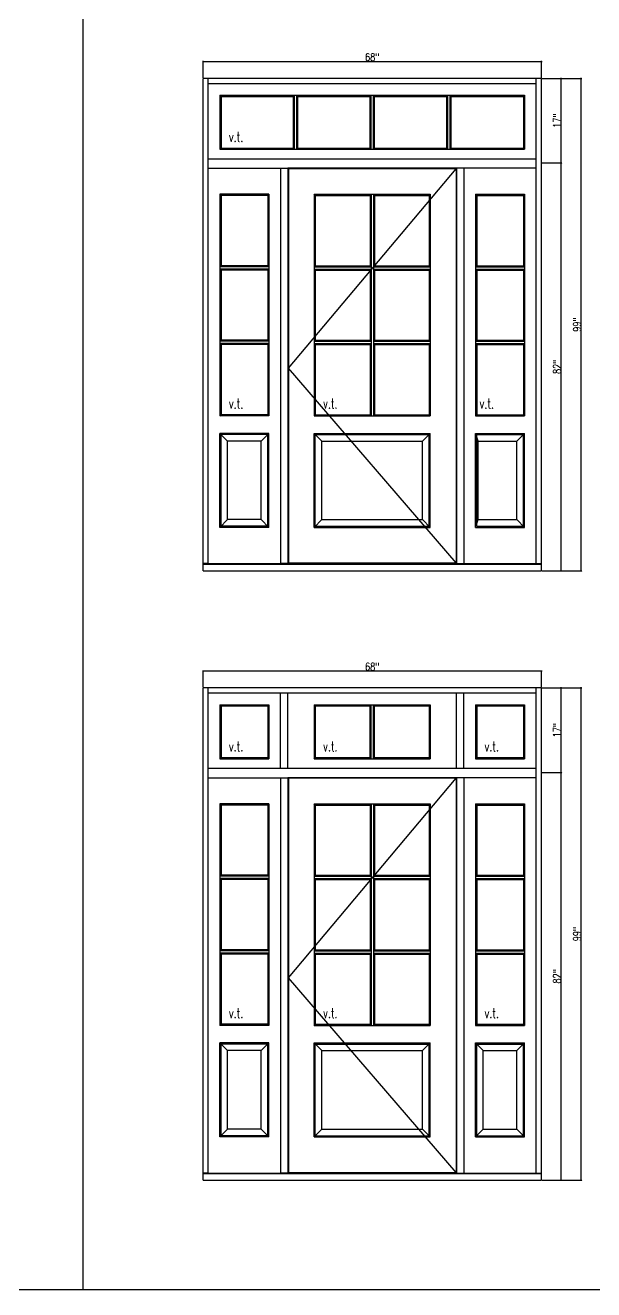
# Model space of a CAD drawing. Header units: inches. Extents: x 1985 to 11287, y 379 to 4336.
# Drawn here: x 7979.1 to 8093.3, y 3811.8 to 4066.1 of the extents above; entities that cross this region are included whole.
import ezdxf

# ---------------------------------------------------------------- set-up
doc = ezdxf.new("R2010")
doc.units = ezdxf.units.IN
doc.header["$MEASUREMENT"] = 0
doc.layers.get('0').update_dxf_attribs({"linetype": 'CONTINUOUS'})
doc.layers.get('Defpoints').update_dxf_attribs({"linetype": 'CONTINUOUS'})
for name, color, linetype in [('COTE1-1 99', 7, 'CONTINUOUS'), ('elevation 99', 7, 'CONTINUOUS'), ('opening side 99', 1, 'CONTINUOUS'), ('separation 99', 3, 'CONTINUOUS')]:
    doc.layers.add(name, color=color, linetype=linetype)
doc.styles.get("Standard").update_dxf_attribs({"font": 'txt.shx', "width": 0.8})
doc.dimstyles.new('Elevation', dxfattribs={"dimscale": 2, "dimtxt": 0.75, "dimasz": 0.0625, "dimexe": 0.0625, "dimexo": 0.0625, "dimgap": 0.0625, "dimtad": 1, "dimdec": 5, "dimzin": 0, "dimdsep": 46, "dimlunit": 5, "dimtxsty": 'Standard', "dimblk1": 'OBLIQUE', "dimblk2": 'OBLIQUE', "dimsah": 1, "dimcen": 2, "dimdle": 0.0625, "dimclrd": 1, "dimclre": 1, "dimadec": 1, "dimazin": 0, "dimtfac": 0.375, "dimtdec": 5, "dimtmove": 0, "dimatfit": 3, "dimldrblk": 'OBLIQUE', "dimfxl": 1, "dimfrac": 2, "dimtolj": 1, "dimtzin": 0, "dimarcsym": 0})

# ---------------------------------------------------------------- blocks, each defined once
blk = doc.blocks.new('_OBLIQUE')
at = {"color": 0, "linetype": 'ByBlock'}
blk.add_line((-0.5, -0.5), (0.5, 0.5), dxfattribs=at)
blk = doc.blocks.new('*D428')
at = {"layer": 'COTE1-1 99', "color": 1, "lineweight": -2, "transparency": 16777216}
for p, q in [((8014.64, 4058.8), (8082.89, 4058.8)), ((8014.77, 4055.52), (8014.77, 4058.92)), ((8082.77, 4055.52), (8082.77, 4058.92))]:
    blk.add_line(p, q, dxfattribs=at)
at = {"layer": 'Defpoints', "color": 0, "transparency": 16777216}
for p in [(8082.77, 4058.8), (8014.77, 4055.39), (8082.77, 4055.39)]:
    blk.add_point(p, dxfattribs=at)
at = {"layer": 'COTE1-1 99', "color": 1, "lineweight": -2, "transparency": 16777216, "xscale": 0.125, "yscale": 0.125, "zscale": 0.125, "rotation": 180}
blk.add_blockref('_OBLIQUE', (8014.77, 4058.8), dxfattribs=at)
at = {"layer": 'COTE1-1 99', "color": 1, "lineweight": -2, "transparency": 16777216, "xscale": 0.125, "yscale": 0.125, "zscale": 0.125}
blk.add_blockref('_OBLIQUE', (8082.77, 4058.8), dxfattribs=at)
at = {"layer": 'COTE1-1 99', "color": 0, "transparency": 16777216, "insert": (8048.77, 4059.67), "char_height": 1.5, "attachment_point": 5}
blk.add_mtext('\\A1;68"', dxfattribs=at)
blk = doc.blocks.new('*D429')
at = {"layer": 'COTE1-1 99', "color": 1, "lineweight": -2, "transparency": 16777216}
for p, q in [((8082.89, 4055.39), (8086.9, 4055.39)), ((8086.77, 4038.27), (8086.77, 4055.52)), ((8082.89, 4038.39), (8086.9, 4038.39))]:
    blk.add_line(p, q, dxfattribs=at)
at = {"layer": 'Defpoints', "color": 0, "transparency": 16777216}
for p in [(8082.77, 4055.39), (8086.77, 4055.39), (8082.77, 4038.39)]:
    blk.add_point(p, dxfattribs=at)
at = {"layer": 'COTE1-1 99', "color": 1, "lineweight": -2, "transparency": 16777216, "xscale": 0.125, "yscale": 0.125, "zscale": 0.125}
for p, rotation in [((8086.77, 4055.39), 90), ((8086.77, 4038.39), 270)]:
    blk.add_blockref('_OBLIQUE', p, dxfattribs=dict(at, rotation=rotation))
at = {"layer": 'COTE1-1 99', "color": 0, "transparency": 16777216, "insert": (8085.9, 4046.89), "char_height": 1.5, "attachment_point": 5, "rotation": 90}
blk.add_mtext('\\A1;17"', dxfattribs=at)
blk = doc.blocks.new('*D430')
at = {"layer": 'COTE1-1 99', "color": 1, "lineweight": -2, "transparency": 16777216}
for p, q in [((8082.89, 4038.39), (8086.9, 4038.39)), ((8086.77, 3956.27), (8086.77, 4038.52)), ((8082.89, 3956.39), (8086.9, 3956.39))]:
    blk.add_line(p, q, dxfattribs=at)
at = {"layer": 'Defpoints', "color": 0, "transparency": 16777216}
for p in [(8082.77, 4038.39), (8086.77, 4038.39), (8082.77, 3956.39)]:
    blk.add_point(p, dxfattribs=at)
at = {"layer": 'COTE1-1 99', "color": 1, "lineweight": -2, "transparency": 16777216, "xscale": 0.125, "yscale": 0.125, "zscale": 0.125}
for p, rotation in [((8086.77, 4038.39), 90), ((8086.77, 3956.39), 270)]:
    blk.add_blockref('_OBLIQUE', p, dxfattribs=dict(at, rotation=rotation))
at = {"layer": 'COTE1-1 99', "color": 0, "transparency": 16777216, "insert": (8085.9, 3997.39), "char_height": 1.5, "attachment_point": 5, "rotation": 90}
blk.add_mtext('\\A1;82"', dxfattribs=at)
blk = doc.blocks.new('*D431')
at = {"layer": 'COTE1-1 99', "color": 1, "lineweight": -2, "transparency": 16777216}
for p, q in [((8082.89, 4055.39), (8090.92, 4055.39)), ((8090.79, 3956.27), (8090.79, 4055.52)), ((8082.89, 3956.39), (8090.92, 3956.39))]:
    blk.add_line(p, q, dxfattribs=at)
at = {"layer": 'Defpoints', "color": 0, "transparency": 16777216}
for p in [(8082.77, 4055.39), (8090.79, 4055.39), (8082.77, 3956.39)]:
    blk.add_point(p, dxfattribs=at)
at = {"layer": 'COTE1-1 99', "color": 1, "lineweight": -2, "transparency": 16777216, "xscale": 0.125, "yscale": 0.125, "zscale": 0.125}
for p, rotation in [((8090.79, 4055.39), 90), ((8090.79, 3956.39), 270)]:
    blk.add_blockref('_OBLIQUE', p, dxfattribs=dict(at, rotation=rotation))
at = {"layer": 'COTE1-1 99', "color": 0, "transparency": 16777216, "insert": (8089.92, 4005.89), "char_height": 1.5, "attachment_point": 5, "rotation": 90}
blk.add_mtext('\\A1;99"', dxfattribs=at)
blk = doc.blocks.new('*D508')
at = {"layer": 'COTE1-1 99', "color": 1, "lineweight": -2, "transparency": 16777216}
for p, q in [((8014.64, 3936.23), (8082.89, 3936.23)), ((8014.77, 3932.95), (8014.77, 3936.35)), ((8082.77, 3932.95), (8082.77, 3936.35))]:
    blk.add_line(p, q, dxfattribs=at)
at = {"layer": 'Defpoints', "color": 0, "transparency": 16777216}
for p in [(8082.77, 3936.23), (8014.77, 3932.82), (8082.77, 3932.82)]:
    blk.add_point(p, dxfattribs=at)
at = {"layer": 'COTE1-1 99', "color": 1, "lineweight": -2, "transparency": 16777216, "xscale": 0.125, "yscale": 0.125, "zscale": 0.125, "rotation": 180}
blk.add_blockref('_OBLIQUE', (8014.77, 3936.23), dxfattribs=at)
at = {"layer": 'COTE1-1 99', "color": 1, "lineweight": -2, "transparency": 16777216, "xscale": 0.125, "yscale": 0.125, "zscale": 0.125}
blk.add_blockref('_OBLIQUE', (8082.77, 3936.23), dxfattribs=at)
at = {"layer": 'COTE1-1 99', "color": 0, "transparency": 16777216, "insert": (8048.77, 3937.1), "char_height": 1.5, "attachment_point": 5}
blk.add_mtext('\\A1;68"', dxfattribs=at)
blk = doc.blocks.new('*D509')
at = {"layer": 'COTE1-1 99', "color": 1, "lineweight": -2, "transparency": 16777216}
for p, q in [((8082.89, 3932.82), (8086.9, 3932.82)), ((8086.77, 3915.7), (8086.77, 3932.95)), ((8082.89, 3915.82), (8086.9, 3915.82))]:
    blk.add_line(p, q, dxfattribs=at)
at = {"layer": 'Defpoints', "color": 0, "transparency": 16777216}
for p in [(8082.77, 3932.82), (8086.77, 3932.82), (8082.77, 3915.82)]:
    blk.add_point(p, dxfattribs=at)
at = {"layer": 'COTE1-1 99', "color": 1, "lineweight": -2, "transparency": 16777216, "xscale": 0.125, "yscale": 0.125, "zscale": 0.125}
for p, rotation in [((8086.77, 3932.82), 90), ((8086.77, 3915.82), 270)]:
    blk.add_blockref('_OBLIQUE', p, dxfattribs=dict(at, rotation=rotation))
at = {"layer": 'COTE1-1 99', "color": 0, "transparency": 16777216, "insert": (8085.9, 3924.32), "char_height": 1.5, "attachment_point": 5, "rotation": 90}
blk.add_mtext('\\A1;17"', dxfattribs=at)
blk = doc.blocks.new('*D510')
at = {"layer": 'COTE1-1 99', "color": 1, "lineweight": -2, "transparency": 16777216}
for p, q in [((8082.89, 3915.82), (8086.9, 3915.82)), ((8086.77, 3833.7), (8086.77, 3915.95)), ((8082.89, 3833.82), (8086.9, 3833.82))]:
    blk.add_line(p, q, dxfattribs=at)
at = {"layer": 'Defpoints', "color": 0, "transparency": 16777216}
for p in [(8082.77, 3915.82), (8086.77, 3915.82), (8082.77, 3833.82)]:
    blk.add_point(p, dxfattribs=at)
at = {"layer": 'COTE1-1 99', "color": 1, "lineweight": -2, "transparency": 16777216, "xscale": 0.125, "yscale": 0.125, "zscale": 0.125}
for p, rotation in [((8086.77, 3915.82), 90), ((8086.77, 3833.82), 270)]:
    blk.add_blockref('_OBLIQUE', p, dxfattribs=dict(at, rotation=rotation))
at = {"layer": 'COTE1-1 99', "color": 0, "transparency": 16777216, "insert": (8085.9, 3874.82), "char_height": 1.5, "attachment_point": 5, "rotation": 90}
blk.add_mtext('\\A1;82"', dxfattribs=at)
blk = doc.blocks.new('*D511')
at = {"layer": 'COTE1-1 99', "color": 1, "lineweight": -2, "transparency": 16777216}
for p, q in [((8082.89, 3932.82), (8090.92, 3932.82)), ((8090.79, 3833.7), (8090.79, 3932.95)), ((8082.89, 3833.82), (8090.92, 3833.82))]:
    blk.add_line(p, q, dxfattribs=at)
at = {"layer": 'Defpoints', "color": 0, "transparency": 16777216}
for p in [(8082.77, 3932.82), (8090.79, 3932.82), (8082.77, 3833.82)]:
    blk.add_point(p, dxfattribs=at)
at = {"layer": 'COTE1-1 99', "color": 1, "lineweight": -2, "transparency": 16777216, "xscale": 0.125, "yscale": 0.125, "zscale": 0.125}
for p, rotation in [((8090.79, 3932.82), 90), ((8090.79, 3833.82), 270)]:
    blk.add_blockref('_OBLIQUE', p, dxfattribs=dict(at, rotation=rotation))
at = {"layer": 'COTE1-1 99', "color": 0, "transparency": 16777216, "insert": (8089.92, 3883.32), "char_height": 1.5, "attachment_point": 5, "rotation": 90}
blk.add_mtext('\\A1;99"', dxfattribs=at)

msp = doc.modelspace()

# ---------------------------------------------------------------- linework, layer by layer
at = {"layer": 'elevation 99'}
for p, q in [((8014.76899, 3956.391934), (8014.76899, 4055.391934)), ((8082.76899, 4055.391934), (8014.76899, 4055.391934)), ((8015.83149, 3957.851463), (8015.83149, 4055.391934)), ((8081.70649, 3957.851463), (8081.70649, 4055.391934)), ((8082.76899, 3956.391934), (8082.76899, 4055.391934)), ((8081.70649, 4054.329434), (8015.83149, 4054.329434)), ((8018.152877, 4052.007983), (8018.152877, 4041.150858)), ((8018.152877, 4052.007983), (8029.010103, 4052.007983)), ((8018.393949, 4051.766912), (8018.152877, 4052.007983)), ((8018.393949, 4051.766912), (8018.393949, 4041.391929)), ((8018.393949, 4051.766912), (8028.769032, 4051.766912)), ((8028.769032, 4051.766912), (8032.92524, 4051.766912)), ((8029.010103, 4052.007983), (8068.527877, 4052.007983)), ((8032.92524, 4051.766912), (8033.12944, 4052.007983)), ((8032.92524, 4041.391929), (8032.92524, 4051.766912)), ((8033.12944, 4041.150858), (8033.12944, 4052.007983)), ((8033.59604, 4041.150858), (8033.59604, 4052.007983)), ((8033.59604, 4052.007983), (8033.80024, 4051.766912)), ((8033.80024, 4041.391929), (8033.80024, 4051.766912)), ((8033.80024, 4051.766912), (8048.33149, 4051.766912)), ((8048.33149, 4051.766912), (8048.53569, 4052.007983)), ((8048.33149, 4041.391929), (8048.33149, 4051.766912)), ((8048.53569, 4041.150858), (8048.53569, 4052.007983)), ((8049.20649, 4051.766912), (8049.00229, 4052.007983)), ((8049.00229, 4041.150858), (8049.00229, 4052.007983)), ((8049.20649, 4051.766912), (8063.73774, 4051.766912)), ((8049.20649, 4041.391929), (8049.20649, 4051.766912)), ((8063.73774, 4051.766912), (8063.94194, 4052.007983)), ((8063.73774, 4041.391929), (8063.73774, 4051.766912)), ((8063.94194, 4041.150858), (8063.94194, 4052.007983)), ((8064.40854, 4041.150858), (8064.40854, 4052.007983)), ((8064.61274, 4051.766912), (8064.40854, 4052.007983)), ((8064.61274, 4041.391929), (8064.61274, 4051.766912)), ((8064.61274, 4051.766912), (8068.768949, 4051.766912)), ((8068.527877, 4052.007983), (8079.385103, 4052.007983)), ((8068.768949, 4051.766912), (8079.144032, 4051.766912)), ((8079.144032, 4051.766912), (8079.385103, 4052.007983)), ((8079.144032, 4051.766912), (8079.144032, 4041.391929)), ((8079.385103, 4052.007983), (8079.385103, 4041.150858)), ((8018.393949, 4041.391929), (8018.152877, 4041.150858)), ((8018.152877, 4041.150858), (8029.010103, 4041.150858)), ((8018.393949, 4041.391929), (8028.769032, 4041.391929)), ((8028.769032, 4041.391929), (8032.92524, 4041.391929)), ((8029.010103, 4041.150858), (8068.527877, 4041.150858)), ((8032.92524, 4041.391929), (8033.12944, 4041.150858)), ((8033.59604, 4041.150858), (8033.80024, 4041.391929)), ((8033.80024, 4041.391929), (8048.33149, 4041.391929)), ((8048.33149, 4041.391929), (8048.53569, 4041.150858)), ((8049.00229, 4041.150858), (8049.20649, 4041.391929)), ((8049.20649, 4041.391929), (8063.73774, 4041.391929)), ((8063.73774, 4041.391929), (8063.94194, 4041.150858)), ((8064.40854, 4041.150858), (8064.61274, 4041.391929)), ((8064.61274, 4041.391929), (8068.768949, 4041.391929)), ((8068.527877, 4041.150858), (8079.385103, 4041.150858)), ((8068.768949, 4041.391929), (8079.144032, 4041.391929)), ((8079.144032, 4041.391929), (8079.385103, 4041.150858)), ((8015.83149, 4039.226471), (8081.70649, 4039.226471)), ((8015.83149, 4037.329434), (8031.83149, 4037.329434)), ((8030.33149, 4037.329434), (8030.33149, 3957.851463)), ((8031.83149, 4037.329434), (8031.83149, 3957.851463)), ((8067.76899, 4037.329434), (8031.83149, 4037.329434)), ((8031.83149, 4037.329434), (8031.83149, 3957.851463)), ((8031.92519, 4037.235734), (8031.92519, 3957.982405)), ((8065.61279, 4037.235734), (8031.92519, 4037.235734)), ((8031.92519, 4037.235734), (8031.92519, 3957.982405)), ((8065.61279, 4037.235734), (8065.61279, 3957.982405)), ((8065.70649, 4037.329434), (8065.70649, 3957.851463)), ((8067.20649, 4037.329434), (8067.20649, 3957.851463)), ((8081.70649, 4037.329434), (8067.76899, 4037.329434)), ((8018.152877, 4032.097257), (8018.152877, 3987.530262)), ((8028.010103, 4032.097257), (8018.152877, 4032.097257)), ((8018.393949, 4031.829385), (8018.152877, 4032.097257)), ((8018.393949, 4031.829385), (8018.393949, 4017.725885)), ((8027.769032, 4031.829385), (8018.393949, 4031.829385)), ((8028.010103, 4032.097257), (8027.769032, 4031.829385)), ((8027.769032, 4031.829385), (8027.769032, 4017.725885)), ((8028.010103, 4032.097257), (8028.010103, 3987.530262)), ((8037.090404, 4032.097257), (8037.090404, 3987.530262)), ((8037.090404, 4032.097257), (8060.447577, 4032.097257)), ((8037.331475, 4031.829385), (8037.090404, 4032.097257)), ((8037.331475, 4031.829385), (8037.331475, 4017.725885)), ((8037.331475, 4031.829385), (8048.33149, 4031.829385)), ((8048.33149, 4031.829385), (8048.53569, 4032.097257)), ((8048.33149, 4031.829385), (8048.33149, 4017.725885)), ((8048.53569, 4032.097257), (8048.53569, 3987.530262)), ((8049.00229, 4032.097257), (8049.00229, 3987.530262)), ((8049.00229, 4032.097257), (8049.20649, 4031.829385)), ((8049.20649, 4031.829385), (8049.20649, 4017.725885)), ((8049.20649, 4031.829385), (8060.206505, 4031.829385)), ((8060.206505, 4031.829385), (8060.447577, 4032.097257)), ((8060.206505, 4031.829385), (8060.206505, 4017.725885)), ((8060.447577, 4032.097257), (8060.447577, 3987.530262)), ((8069.527877, 4032.097257), (8069.768949, 4031.829385)), ((8069.527877, 4032.097257), (8079.385103, 4032.097257)), ((8069.527877, 4032.097257), (8069.527877, 3987.530262)), ((8069.768949, 4031.829385), (8079.144032, 4031.829385)), ((8069.768949, 4031.829385), (8069.768949, 4017.725885)), ((8079.144032, 4031.829385), (8079.385103, 4032.097257)), ((8079.144032, 4031.829385), (8079.144032, 4017.725885)), ((8079.385103, 4032.097257), (8079.385103, 3987.530262)), ((8018.393949, 4017.725885), (8018.152877, 4017.521685)), ((8028.010103, 4017.521685), (8018.152877, 4017.521685)), ((8027.769032, 4017.725885), (8018.393949, 4017.725885)), ((8027.769032, 4017.725885), (8028.010103, 4017.521685)), ((8037.331475, 4017.725885), (8037.090404, 4017.521685)), ((8037.090404, 4017.521685), (8048.53569, 4017.521685)), ((8037.331475, 4017.725885), (8048.33149, 4017.725885)), ((8048.33149, 4017.725885), (8048.53569, 4017.521685)), ((8049.20649, 4017.725885), (8049.00229, 4017.521685)), ((8049.00229, 4017.521685), (8060.447577, 4017.521685)), ((8049.20649, 4017.725885), (8060.206505, 4017.725885)), ((8060.206505, 4017.725885), (8060.447577, 4017.521685)), ((8069.768949, 4017.725885), (8069.527877, 4017.521685)), ((8069.527877, 4017.521685), (8079.385103, 4017.521685)), ((8069.768949, 4017.725885), (8079.144032, 4017.725885)), ((8079.144032, 4017.725885), (8079.385103, 4017.521685)), ((8028.010103, 4017.055085), (8018.152877, 4017.055085)), ((8018.393949, 4016.850885), (8018.152877, 4017.055085)), ((8027.769032, 4016.850885), (8018.393949, 4016.850885)), ((8018.393949, 4016.850885), (8018.393949, 4002.747385)), ((8028.010103, 4017.055085), (8027.769032, 4016.850885)), ((8027.769032, 4016.850885), (8027.769032, 4002.747385)), ((8037.090404, 4017.055085), (8048.53569, 4017.055085)), ((8037.331475, 4016.850885), (8037.090404, 4017.055085)), ((8037.331475, 4016.850885), (8048.33149, 4016.850885)), ((8037.331475, 4016.850885), (8037.331475, 4002.747385)), ((8048.33149, 4016.850885), (8048.53569, 4017.055085)), ((8048.33149, 4016.850885), (8048.33149, 4002.747385)), ((8049.20649, 4016.850885), (8049.00229, 4017.055085)), ((8049.00229, 4017.055085), (8060.447577, 4017.055085)), ((8049.20649, 4016.850885), (8060.206505, 4016.850885)), ((8049.20649, 4016.850885), (8049.20649, 4002.747385)), ((8060.206505, 4016.850885), (8060.447577, 4017.055085)), ((8060.206505, 4016.850885), (8060.206505, 4002.747385)), ((8069.527877, 4017.055085), (8069.768949, 4016.850885)), ((8069.527877, 4017.055085), (8079.385103, 4017.055085)), ((8069.768949, 4016.850885), (8069.768949, 4002.747385)), ((8069.768949, 4016.850885), (8079.144032, 4016.850885)), ((8079.144032, 4016.850885), (8079.385103, 4017.055085)), ((8079.144032, 4016.850885), (8079.144032, 4002.747385)), ((8018.393949, 4002.747385), (8018.152877, 4002.543185)), ((8028.010103, 4002.543185), (8018.152877, 4002.543185)), ((8028.010103, 4002.081034), (8018.152877, 4002.081034)), ((8018.393949, 4001.876834), (8018.152877, 4002.081034)), ((8027.769032, 4002.747385), (8018.393949, 4002.747385)), ((8028.010103, 4002.543185), (8027.769032, 4002.747385)), ((8027.769032, 4001.876834), (8028.010103, 4002.081034)), ((8037.331475, 4002.747385), (8037.090404, 4002.543185)), ((8037.090404, 4002.543185), (8048.53569, 4002.543185)), ((8037.090404, 4002.081034), (8048.53569, 4002.081034)), ((8037.331475, 4002.747385), (8048.33149, 4002.747385)), ((8049.00229, 4002.543185), (8060.447577, 4002.543185)), ((8049.00229, 4002.081034), (8060.447577, 4002.081034)), ((8049.20649, 4002.747385), (8060.206505, 4002.747385)), ((8060.206505, 4002.747385), (8060.447577, 4002.543185)), ((8060.206505, 4001.876834), (8060.447577, 4002.081034)), ((8069.527877, 4002.543185), (8069.768949, 4002.747385)), ((8069.527877, 4002.543185), (8079.385103, 4002.543185)), ((8069.768949, 4001.876834), (8069.527877, 4002.081034)), ((8069.527877, 4002.081034), (8079.385103, 4002.081034)), ((8069.768949, 4002.747385), (8079.144032, 4002.747385)), ((8079.144032, 4002.747385), (8079.385103, 4002.543185)), ((8079.144032, 4001.876834), (8079.385103, 4002.081034)), ((8027.769032, 4001.876834), (8018.393949, 4001.876834)), ((8018.393949, 4001.876834), (8018.393949, 3987.771334)), ((8027.769032, 4001.876834), (8027.769032, 3987.771334)), ((8037.331475, 4001.876834), (8048.33149, 4001.876834)), ((8037.331475, 4001.876834), (8037.331475, 3987.771334)), ((8048.33149, 4001.876834), (8048.33149, 3987.771334)), ((8049.20649, 4001.876834), (8049.20649, 3987.771334)), ((8049.20649, 4001.876834), (8060.206505, 4001.876834)), ((8060.206505, 4001.876834), (8060.206505, 3987.771334)), ((8069.768949, 4001.876834), (8069.768949, 3987.771334)), ((8069.768949, 4001.876834), (8079.144032, 4001.876834)), ((8079.144032, 4001.876834), (8079.144032, 3987.771334)), ((8018.152877, 3987.530262), (8018.393949, 3987.771334)), ((8028.010103, 3987.530262), (8018.152877, 3987.530262)), ((8027.769032, 3987.771334), (8018.393949, 3987.771334)), ((8028.010103, 3987.530262), (8027.769032, 3987.771334)), ((8037.090404, 3987.530262), (8037.331475, 3987.771334)), ((8037.090404, 3987.530262), (8060.447577, 3987.530262)), ((8037.331475, 3987.771334), (8048.33149, 3987.771334)), ((8048.33149, 3987.771334), (8048.53569, 3987.530262)), ((8049.20649, 3987.771334), (8049.00229, 3987.530262)), ((8049.20649, 3987.771334), (8060.206505, 3987.771334)), ((8060.447577, 3987.530262), (8060.206505, 3987.771334)), ((8069.527877, 3987.530262), (8069.768949, 3987.771334)), ((8069.527877, 3987.530262), (8079.385103, 3987.530262)), ((8069.768949, 3987.771334), (8079.144032, 3987.771334)), ((8079.385103, 3987.530262), (8079.144032, 3987.771334)), ((8018.152877, 3965.110348), (8018.152877, 3984.012405)), ((8019.706449, 3982.458784), (8018.152877, 3984.012405)), ((8028.010103, 3984.012405), (8018.152877, 3984.012405)), ((8018.393949, 3965.351419), (8018.393949, 3983.771284)), ((8027.769032, 3983.771284), (8018.393949, 3983.771284)), ((8019.706449, 3966.663919), (8019.706449, 3982.458784)), ((8026.456532, 3982.458784), (8019.706449, 3982.458784)), ((8026.456532, 3982.458784), (8028.010103, 3984.012405)), ((8026.456532, 3966.663919), (8026.456532, 3982.458784)), ((8027.769032, 3965.351419), (8027.769032, 3983.771284)), ((8028.010103, 3965.110348), (8028.010103, 3984.012405)), ((8038.643916, 3982.458784), (8037.090345, 3984.012405)), ((8037.090345, 3965.110348), (8037.090345, 3984.012405)), ((8037.090345, 3984.012405), (8060.447621, 3984.012405)), ((8037.331416, 3965.351419), (8037.331416, 3983.771284)), ((8037.331416, 3983.771284), (8060.206549, 3983.771284)), ((8038.643916, 3966.663919), (8038.643916, 3982.458784)), ((8038.643916, 3982.458784), (8058.894049, 3982.458784)), ((8060.447621, 3984.012405), (8058.894049, 3982.458784)), ((8058.894049, 3966.663919), (8058.894049, 3982.458784)), ((8060.206549, 3965.351419), (8060.206549, 3983.771284)), ((8060.447621, 3965.110348), (8060.447621, 3984.012405)), ((8069.527877, 3984.012405), (8079.385103, 3984.012405)), ((8070.081449, 3982.458784), (8069.527877, 3984.012405)), ((8069.527877, 3965.110348), (8069.527877, 3984.012405)), ((8069.768949, 3983.771284), (8079.144032, 3983.771284)), ((8069.768949, 3965.351419), (8069.768949, 3983.771284)), ((8070.081449, 3982.458784), (8077.831532, 3982.458784)), ((8070.081449, 3966.663919), (8070.081449, 3982.458784)), ((8077.831532, 3982.458784), (8079.385103, 3984.012405)), ((8077.831532, 3966.663919), (8077.831532, 3982.458784)), ((8079.144032, 3965.351419), (8079.144032, 3983.771284)), ((8079.385103, 3965.110348), (8079.385103, 3984.012405)), ((8019.706449, 3966.663919), (8018.152877, 3965.110348)), ((8026.456532, 3966.663919), (8019.706449, 3966.663919)), ((8028.010103, 3965.110348), (8026.456532, 3966.663919)), ((8037.090345, 3965.110348), (8038.643916, 3966.663919)), ((8038.643916, 3966.663919), (8058.894049, 3966.663919)), ((8060.447621, 3965.110348), (8058.894049, 3966.663919)), ((8069.527877, 3965.110348), (8070.081449, 3966.663919)), ((8070.081449, 3966.663919), (8077.831532, 3966.663919)), ((8077.831532, 3966.663919), (8079.385103, 3965.110348)), ((8028.010103, 3965.110348), (8018.152877, 3965.110348)), ((8027.769032, 3965.351419), (8018.393949, 3965.351419)), ((8037.090345, 3965.110348), (8060.447621, 3965.110348)), ((8037.331416, 3965.351419), (8060.206549, 3965.351419)), ((8069.527877, 3965.110348), (8079.385103, 3965.110348)), ((8069.768949, 3965.351419), (8079.144032, 3965.351419)), ((8015.83149, 3957.851463), (8014.76899, 3957.851463)), ((8014.76899, 3957.735634), (8082.76899, 3957.735634)), ((8014.76899, 3956.391934), (8082.76899, 3956.391934)), ((8014.76899, 3956.391934), (8042.33149, 3956.391934)), ((8014.76899, 3956.391934), (8082.76899, 3956.391934)), ((8014.76899, 3956.391934), (8042.33149, 3956.391934)), ((8014.76899, 3956.391934), (8082.76899, 3956.391934)), ((8015.83149, 3957.851463), (8031.83149, 3957.851463)), ((8031.83149, 3957.851463), (8030.33149, 3957.851463)), ((8031.92519, 3957.982405), (8065.61279, 3957.982405)), ((8065.70649, 3957.851463), (8081.70649, 3957.851463)), ((8081.70649, 3957.851463), (8082.76899, 3957.851463)), ((8014.76899, 3833.821778), (8014.76899, 3932.821778)), ((8082.76899, 3932.821778), (8014.76899, 3932.821778)), ((8015.83149, 3835.281307), (8015.83149, 3932.821778)), ((8081.70649, 3931.759278), (8015.83149, 3931.759278)), ((8030.33149, 3916.656315), (8030.33149, 3931.759278)), ((8031.83149, 3916.656315), (8031.83149, 3931.759278)), ((8065.70649, 3916.656315), (8065.70649, 3931.759278)), ((8067.20649, 3916.656315), (8067.20649, 3931.759278)), ((8081.70649, 3835.281307), (8081.70649, 3932.821778)), ((8082.76899, 3833.821778), (8082.76899, 3932.821778)), ((8018.152877, 3929.437827), (8028.010103, 3929.437827)), ((8018.152877, 3929.437827), (8018.152877, 3918.580702)), ((8018.152877, 3929.437827), (8018.393949, 3929.196756)), ((8018.393949, 3929.196756), (8027.769032, 3929.196756)), ((8018.393949, 3929.196756), (8018.393949, 3918.821773)), ((8027.769032, 3929.196756), (8028.010103, 3929.437827)), ((8027.769032, 3929.196756), (8027.769032, 3918.821773)), ((8028.010103, 3929.437827), (8028.010103, 3918.580702)), ((8037.091304, 3929.437827), (8037.091304, 3918.580702)), ((8037.091304, 3929.437827), (8060.446677, 3929.437827)), ((8037.091304, 3929.437827), (8037.332375, 3929.196756)), ((8037.332375, 3929.196756), (8037.332375, 3918.821773)), ((8037.332375, 3929.196756), (8048.33149, 3929.196756)), ((8048.33149, 3929.196756), (8048.53569, 3929.437827)), ((8048.33149, 3918.821773), (8048.33149, 3929.196756)), ((8048.53569, 3918.580702), (8048.53569, 3929.437827)), ((8049.00229, 3918.580702), (8049.00229, 3929.437827)), ((8049.20649, 3929.196756), (8049.00229, 3929.437827)), ((8049.20649, 3918.821773), (8049.20649, 3929.196756)), ((8049.20649, 3929.196756), (8060.205605, 3929.196756)), ((8060.205605, 3929.196756), (8060.446677, 3929.437827)), ((8060.205605, 3929.196756), (8060.205605, 3918.821773)), ((8060.446677, 3929.437827), (8060.446677, 3918.580702)), ((8069.527877, 3929.437827), (8069.527877, 3918.580702)), ((8069.527877, 3929.437827), (8079.385103, 3929.437827)), ((8069.527877, 3929.437827), (8069.768949, 3929.196756)), ((8069.768949, 3929.196756), (8069.768949, 3918.821773)), ((8069.768949, 3929.196756), (8079.144032, 3929.196756)), ((8079.144032, 3929.196756), (8079.385103, 3929.437827)), ((8079.144032, 3929.196756), (8079.144032, 3918.821773)), ((8079.385103, 3929.437827), (8079.385103, 3918.580702)), ((8018.152877, 3918.580702), (8018.393949, 3918.821773)), ((8018.152877, 3918.580702), (8028.010103, 3918.580702)), ((8018.393949, 3918.821773), (8027.769032, 3918.821773)), ((8028.010103, 3918.580702), (8027.769032, 3918.821773)), ((8037.091304, 3918.580702), (8037.332375, 3918.821773)), ((8037.091304, 3918.580702), (8060.446677, 3918.580702)), ((8037.325898, 3918.821773), (8048.33149, 3918.821773)), ((8048.33149, 3918.821773), (8048.53569, 3918.580702)), ((8049.00229, 3918.580702), (8049.20649, 3918.821773)), ((8049.20649, 3918.821773), (8060.205605, 3918.821773)), ((8060.446677, 3918.580702), (8060.205605, 3918.821773)), ((8069.527877, 3918.580702), (8069.768949, 3918.821773)), ((8069.527877, 3918.580702), (8079.385103, 3918.580702)), ((8069.768949, 3918.821773), (8079.144032, 3918.821773)), ((8079.385103, 3918.580702), (8079.144032, 3918.821773)), ((8015.83149, 3916.656315), (8081.70649, 3916.656315)), ((8015.83149, 3914.759278), (8031.83149, 3914.759278)), ((8030.33149, 3914.759278), (8030.33149, 3835.281307)), ((8031.83149, 3914.759278), (8031.83149, 3835.281307)), ((8067.76899, 3914.759278), (8031.83149, 3914.759278)), ((8031.83149, 3914.759278), (8031.83149, 3835.281307)), ((8031.92519, 3914.665578), (8031.92519, 3835.412249)), ((8065.61279, 3914.665578), (8031.92519, 3914.665578)), ((8031.92519, 3914.665578), (8031.92519, 3835.412249)), ((8065.61279, 3914.665578), (8065.61279, 3835.412249)), ((8065.70649, 3914.759278), (8065.70649, 3835.281307)), ((8067.20649, 3914.759278), (8067.20649, 3835.281307)), ((8081.70649, 3914.759278), (8067.76899, 3914.759278)), ((8018.152877, 3909.527101), (8018.152877, 3864.960106)), ((8028.010103, 3909.527101), (8018.152877, 3909.527101)), ((8018.393949, 3909.259229), (8018.152877, 3909.527101)), ((8018.393949, 3909.259229), (8018.393949, 3895.155729)), ((8027.769032, 3909.259229), (8018.393949, 3909.259229)), ((8028.010103, 3909.527101), (8027.769032, 3909.259229)), ((8027.769032, 3909.259229), (8027.769032, 3895.155729)), ((8028.010103, 3909.527101), (8028.010103, 3864.960106)), ((8037.090404, 3909.527101), (8037.090404, 3864.960106)), ((8037.090404, 3909.527101), (8060.447577, 3909.527101)), ((8037.331475, 3909.259229), (8037.090404, 3909.527101)), ((8037.331475, 3909.259229), (8037.331475, 3895.155729)), ((8037.331475, 3909.259229), (8048.33149, 3909.259229)), ((8048.33149, 3909.259229), (8048.53569, 3909.527101)), ((8048.33149, 3909.259229), (8048.33149, 3895.155729)), ((8048.53569, 3909.527101), (8048.53569, 3864.960106)), ((8049.00229, 3909.527101), (8049.00229, 3864.960106)), ((8049.00229, 3909.527101), (8049.20649, 3909.259229)), ((8049.20649, 3909.259229), (8049.20649, 3895.155729)), ((8049.20649, 3909.259229), (8060.206505, 3909.259229)), ((8060.206505, 3909.259229), (8060.447577, 3909.527101)), ((8060.206505, 3909.259229), (8060.206505, 3895.155729)), ((8060.447577, 3909.527101), (8060.447577, 3864.960106)), ((8069.527877, 3909.527101), (8069.768949, 3909.259229)), ((8069.527877, 3909.527101), (8079.385103, 3909.527101)), ((8069.527877, 3909.527101), (8069.527877, 3864.960106)), ((8069.768949, 3909.259229), (8079.144032, 3909.259229)), ((8069.768949, 3909.259229), (8069.768949, 3895.155729)), ((8079.144032, 3909.259229), (8079.385103, 3909.527101)), ((8079.144032, 3909.259229), (8079.144032, 3895.155729)), ((8079.385103, 3909.527101), (8079.385103, 3864.960106)), ((8018.393949, 3895.155729), (8018.152877, 3894.951529)), ((8028.010103, 3894.951529), (8018.152877, 3894.951529)), ((8028.010103, 3894.484929), (8018.152877, 3894.484929)), ((8018.393949, 3894.280729), (8018.152877, 3894.484929)), ((8027.769032, 3895.155729), (8018.393949, 3895.155729)), ((8027.769032, 3894.280729), (8018.393949, 3894.280729)), ((8018.393949, 3894.280729), (8018.393949, 3880.177229)), ((8027.769032, 3895.155729), (8028.010103, 3894.951529)), ((8028.010103, 3894.484929), (8027.769032, 3894.280729)), ((8027.769032, 3894.280729), (8027.769032, 3880.177229)), ((8037.331475, 3895.155729), (8037.090404, 3894.951529)), ((8037.090404, 3894.951529), (8048.53569, 3894.951529)), ((8037.090404, 3894.484929), (8048.53569, 3894.484929)), ((8037.331475, 3894.280729), (8037.090404, 3894.484929)), ((8037.331475, 3895.155729), (8048.33149, 3895.155729)), ((8037.331475, 3894.280729), (8048.33149, 3894.280729)), ((8037.331475, 3894.280729), (8037.331475, 3880.177229)), ((8048.33149, 3895.155729), (8048.53569, 3894.951529)), ((8048.33149, 3894.280729), (8048.53569, 3894.484929)), ((8048.33149, 3894.280729), (8048.33149, 3880.177229)), ((8049.20649, 3895.155729), (8049.00229, 3894.951529)), ((8049.00229, 3894.951529), (8060.447577, 3894.951529)), ((8049.20649, 3894.280729), (8049.00229, 3894.484929)), ((8049.00229, 3894.484929), (8060.447577, 3894.484929)), ((8049.20649, 3895.155729), (8060.206505, 3895.155729)), ((8049.20649, 3894.280729), (8060.206505, 3894.280729)), ((8049.20649, 3894.280729), (8049.20649, 3880.177229)), ((8060.206505, 3895.155729), (8060.447577, 3894.951529)), ((8060.206505, 3894.280729), (8060.447577, 3894.484929)), ((8060.206505, 3894.280729), (8060.206505, 3880.177229)), ((8069.768949, 3895.155729), (8069.527877, 3894.951529)), ((8069.527877, 3894.951529), (8079.385103, 3894.951529)), ((8069.527877, 3894.484929), (8069.768949, 3894.280729)), ((8069.527877, 3894.484929), (8079.385103, 3894.484929)), ((8069.768949, 3895.155729), (8079.144032, 3895.155729)), ((8069.768949, 3894.280729), (8069.768949, 3880.177229)), ((8069.768949, 3894.280729), (8079.144032, 3894.280729)), ((8079.144032, 3895.155729), (8079.385103, 3894.951529)), ((8079.144032, 3894.280729), (8079.385103, 3894.484929)), ((8079.144032, 3894.280729), (8079.144032, 3880.177229)), ((8018.393949, 3880.177229), (8018.152877, 3879.973029)), ((8028.010103, 3879.973029), (8018.152877, 3879.973029)), ((8027.769032, 3880.177229), (8018.393949, 3880.177229)), ((8028.010103, 3879.973029), (8027.769032, 3880.177229)), ((8037.331475, 3880.177229), (8037.090404, 3879.973029)), ((8037.090404, 3879.973029), (8048.53569, 3879.973029)), ((8037.331475, 3880.177229), (8048.33149, 3880.177229)), ((8049.00229, 3879.973029), (8060.447577, 3879.973029)), ((8049.20649, 3880.177229), (8060.206505, 3880.177229)), ((8060.206505, 3880.177229), (8060.447577, 3879.973029)), ((8069.527877, 3879.973029), (8069.768949, 3880.177229)), ((8069.527877, 3879.973029), (8079.385103, 3879.973029)), ((8069.768949, 3880.177229), (8079.144032, 3880.177229)), ((8079.144032, 3880.177229), (8079.385103, 3879.973029)), ((8028.010103, 3879.510878), (8018.152877, 3879.510878)), ((8018.393949, 3879.306678), (8018.152877, 3879.510878)), ((8027.769032, 3879.306678), (8018.393949, 3879.306678)), ((8018.393949, 3879.306678), (8018.393949, 3865.201178)), ((8027.769032, 3879.306678), (8028.010103, 3879.510878)), ((8027.769032, 3879.306678), (8027.769032, 3865.201178)), ((8037.090404, 3879.510878), (8048.53569, 3879.510878)), ((8037.331475, 3879.306678), (8048.33149, 3879.306678)), ((8037.331475, 3879.306678), (8037.331475, 3865.201178)), ((8048.33149, 3879.306678), (8048.33149, 3865.201178)), ((8049.00229, 3879.510878), (8060.447577, 3879.510878)), ((8049.20649, 3879.306678), (8049.20649, 3865.201178)), ((8049.20649, 3879.306678), (8060.206505, 3879.306678)), ((8060.206505, 3879.306678), (8060.447577, 3879.510878)), ((8060.206505, 3879.306678), (8060.206505, 3865.201178)), ((8069.768949, 3879.306678), (8069.527877, 3879.510878)), ((8069.527877, 3879.510878), (8079.385103, 3879.510878)), ((8069.768949, 3879.306678), (8069.768949, 3865.201178)), ((8069.768949, 3879.306678), (8079.144032, 3879.306678)), ((8079.144032, 3879.306678), (8079.385103, 3879.510878)), ((8079.144032, 3879.306678), (8079.144032, 3865.201178)), ((8018.152877, 3864.960106), (8018.393949, 3865.201178)), ((8028.010103, 3864.960106), (8018.152877, 3864.960106)), ((8027.769032, 3865.201178), (8018.393949, 3865.201178)), ((8028.010103, 3864.960106), (8027.769032, 3865.201178)), ((8037.090404, 3864.960106), (8037.331475, 3865.201178)), ((8037.090404, 3864.960106), (8060.447577, 3864.960106)), ((8037.331475, 3865.201178), (8048.33149, 3865.201178)), ((8048.33149, 3865.201178), (8048.53569, 3864.960106)), ((8049.20649, 3865.201178), (8049.00229, 3864.960106)), ((8049.20649, 3865.201178), (8060.206505, 3865.201178)), ((8060.447577, 3864.960106), (8060.206505, 3865.201178)), ((8069.527877, 3864.960106), (8069.768949, 3865.201178)), ((8069.527877, 3864.960106), (8079.385103, 3864.960106)), ((8069.768949, 3865.201178), (8079.144032, 3865.201178)), ((8079.385103, 3864.960106), (8079.144032, 3865.201178)), ((8018.152877, 3842.540192), (8018.152877, 3861.442249)), ((8019.706449, 3859.888628), (8018.152877, 3861.442249)), ((8028.010103, 3861.442249), (8018.152877, 3861.442249)), ((8018.393949, 3842.781263), (8018.393949, 3861.201128)), ((8027.769032, 3861.201128), (8018.393949, 3861.201128)), ((8019.706449, 3844.093763), (8019.706449, 3859.888628)), ((8026.456532, 3859.888628), (8019.706449, 3859.888628)), ((8026.456532, 3859.888628), (8028.010103, 3861.442249)), ((8026.456532, 3844.093763), (8026.456532, 3859.888628)), ((8027.769032, 3842.781263), (8027.769032, 3861.201128)), ((8028.010103, 3842.540192), (8028.010103, 3861.442249)), ((8038.643916, 3859.888628), (8037.090345, 3861.442249)), ((8037.090345, 3842.540192), (8037.090345, 3861.442249)), ((8037.090345, 3861.442249), (8060.447621, 3861.442249)), ((8037.331416, 3842.781263), (8037.331416, 3861.201128)), ((8037.331416, 3861.201128), (8060.206549, 3861.201128)), ((8038.643916, 3844.093763), (8038.643916, 3859.888628)), ((8038.643916, 3859.888628), (8058.894049, 3859.888628)), ((8060.447621, 3861.442249), (8058.894049, 3859.888628)), ((8058.894049, 3844.093763), (8058.894049, 3859.888628)), ((8060.206549, 3842.781263), (8060.206549, 3861.201128)), ((8060.447621, 3842.540192), (8060.447621, 3861.442249)), ((8069.527877, 3861.442249), (8079.385103, 3861.442249)), ((8071.081449, 3859.888628), (8069.527877, 3861.442249)), ((8069.527877, 3842.540192), (8069.527877, 3861.442249)), ((8069.768949, 3861.201128), (8079.144032, 3861.201128)), ((8069.768949, 3842.781263), (8069.768949, 3861.201128)), ((8071.081449, 3859.888628), (8077.831532, 3859.888628)), ((8071.081449, 3844.093763), (8071.081449, 3859.888628)), ((8077.831532, 3859.888628), (8079.385103, 3861.442249)), ((8077.831532, 3844.093763), (8077.831532, 3859.888628)), ((8079.144032, 3842.781263), (8079.144032, 3861.201128)), ((8079.385103, 3842.540192), (8079.385103, 3861.442249)), ((8019.706449, 3844.093763), (8018.152877, 3842.540192)), ((8028.010103, 3842.540192), (8018.152877, 3842.540192)), ((8027.769032, 3842.781263), (8018.393949, 3842.781263)), ((8026.456532, 3844.093763), (8019.706449, 3844.093763)), ((8028.010103, 3842.540192), (8026.456532, 3844.093763)), ((8037.090345, 3842.540192), (8038.643916, 3844.093763)), ((8037.090345, 3842.540192), (8060.447621, 3842.540192)), ((8037.331416, 3842.781263), (8060.206549, 3842.781263)), ((8038.643916, 3844.093763), (8058.894049, 3844.093763)), ((8060.447621, 3842.540192), (8058.894049, 3844.093763)), ((8069.527877, 3842.540192), (8071.081449, 3844.093763)), ((8069.527877, 3842.540192), (8079.385103, 3842.540192)), ((8069.768949, 3842.781263), (8079.144032, 3842.781263)), ((8071.081449, 3844.093763), (8077.831532, 3844.093763)), ((8077.831532, 3844.093763), (8079.385103, 3842.540192)), ((8015.83149, 3835.281307), (8014.76899, 3835.281307)), ((8014.76899, 3835.165478), (8082.76899, 3835.165478)), ((8015.83149, 3835.281307), (8031.83149, 3835.281307)), ((8031.83149, 3835.281307), (8030.33149, 3835.281307)), ((8031.92519, 3835.412249), (8065.61279, 3835.412249)), ((8065.70649, 3835.281307), (8081.70649, 3835.281307)), ((8081.70649, 3835.281307), (8082.76899, 3835.281307)), ((8014.76899, 3833.821778), (8082.76899, 3833.821778)), ((8014.76899, 3833.821778), (8082.76899, 3833.821778)), ((8014.76899, 3833.821778), (8042.33149, 3833.821778)), ((8014.76899, 3833.821778), (8042.33149, 3833.821778)), ((8014.76899, 3833.821778), (8082.76899, 3833.821778))]:
    msp.add_line(p, q, dxfattribs=at)
at = {"layer": 'elevation 99', "color": 7}
for p, q in [((8037.331475, 4001.876834), (8037.090404, 4002.081034)), ((8048.33149, 4002.747385), (8048.53569, 4002.543185)), ((8048.33149, 4001.876834), (8048.53569, 4002.081034)), ((8049.20649, 4002.747385), (8049.00229, 4002.543185)), ((8049.20649, 4001.876834), (8049.00229, 4002.081034)), ((8048.33149, 3880.177229), (8048.53569, 3879.973029)), ((8049.20649, 3880.177229), (8049.00229, 3879.973029)), ((8037.331475, 3879.306678), (8037.090404, 3879.510878)), ((8048.33149, 3879.306678), (8048.53569, 3879.510878)), ((8049.20649, 3879.306678), (8049.00229, 3879.510878))]:
    msp.add_line(p, q, dxfattribs=at)
at = {"layer": 'opening side 99', "color": 1}
for p, q in [((8031.92519, 3997.109069), (8065.61279, 4037.235734)), ((8065.61279, 3957.982405), (8031.92519, 3997.109069)), ((8031.92519, 3874.538913), (8065.61279, 3914.665578)), ((8065.61279, 3835.412249), (8031.92519, 3874.538913))]:
    msp.add_line(p, q, dxfattribs=at)
at = {"layer": 'separation 99'}
for p, q in [((7990.65334, 4301.200203), (7990.65334, 3811.814787)), ((9943.552213, 3811.814787), (7685.752407, 3811.814787))]:
    msp.add_line(p, q, dxfattribs=at)

# ---------------------------------------------------------------- texts
at = {"layer": 'elevation 99', "width": 0.7}
for p in [(8019.973883, 4042.637193), (8019.973883, 3989.016597), (8038.91141, 3989.016597), (8070.348883, 3989.016597), (8019.972983, 3920.067036), (8038.91051, 3920.067036), (8071.347983, 3920.067036), (8019.973883, 3866.446441), (8038.91141, 3866.446441), (8071.348883, 3866.446441)]:
    msp.add_text('v.t.', height=2, dxfattribs=at).set_placement(p)

# ---------------------------------------------------------------- dimensions: what is measured, and where the dimension line sits
at = {"layer": 'COTE1-1 99'}
for base, p1, p2, picture, middle in [((8082.76899, 4058.799611), (8014.76899, 4055.391934), (8082.76899, 4055.391934), '*D428', (8048.76899, 4059.674611)), ((8082.76899, 3936.229455), (8014.76899, 3932.821778), (8082.76899, 3932.821778), '*D508', (8048.76899, 3937.104455))]:
    dim = msp.add_linear_dim(base=base, p1=p1, p2=p2, dimstyle='Elevation', override={"dimtxt": 0.75, "dimdec": 5, "dimlunit": 5, "dimpost": '"'}, dxfattribs=at)
    dim.commit()
    dim.dimension.update_dxf_attribs({"geometry": picture, "text_midpoint": middle})
for base, p1, p2, override, picture, middle in [((8086.772544, 4055.391934), (8082.76899, 4038.391934), (8082.76899, 4055.391934), {"dimtxt": 0.75, "dimdec": 5, "dimlunit": 5, "dimpost": '"'}, '*D429', (8085.897544, 4046.891934)), ((8090.793149, 4055.391934), (8082.76899, 3956.391934), (8082.76899, 4055.391934), {"dimpost": '"'}, '*D431', (8089.918149, 4005.891934)), ((8086.772544, 4038.391934), (8082.76899, 3956.391934), (8082.76899, 4038.391934), {"dimtxt": 0.75, "dimdec": 5, "dimlunit": 5, "dimpost": '"'}, '*D430', (8085.897544, 3997.391934)), ((8086.772544, 3932.821778), (8082.76899, 3915.821778), (8082.76899, 3932.821778), {"dimtxt": 0.75, "dimdec": 5, "dimlunit": 5, "dimpost": '"'}, '*D509', (8085.897544, 3924.321778)), ((8090.793149, 3932.821778), (8082.76899, 3833.821778), (8082.76899, 3932.821778), {"dimpost": '"'}, '*D511', (8089.918149, 3883.321778)), ((8086.772544, 3915.821778), (8082.76899, 3833.821778), (8082.76899, 3915.821778), {"dimtxt": 0.75, "dimdec": 5, "dimlunit": 5, "dimpost": '"'}, '*D510', (8085.897544, 3874.821778))]:
    dim = msp.add_linear_dim(base=base, p1=p1, p2=p2, angle=90, dimstyle='Elevation', override=override, dxfattribs=at)
    dim.commit()
    dim.dimension.update_dxf_attribs({"geometry": picture, "text_midpoint": middle})

doc.saveas('drawing.dxf')
